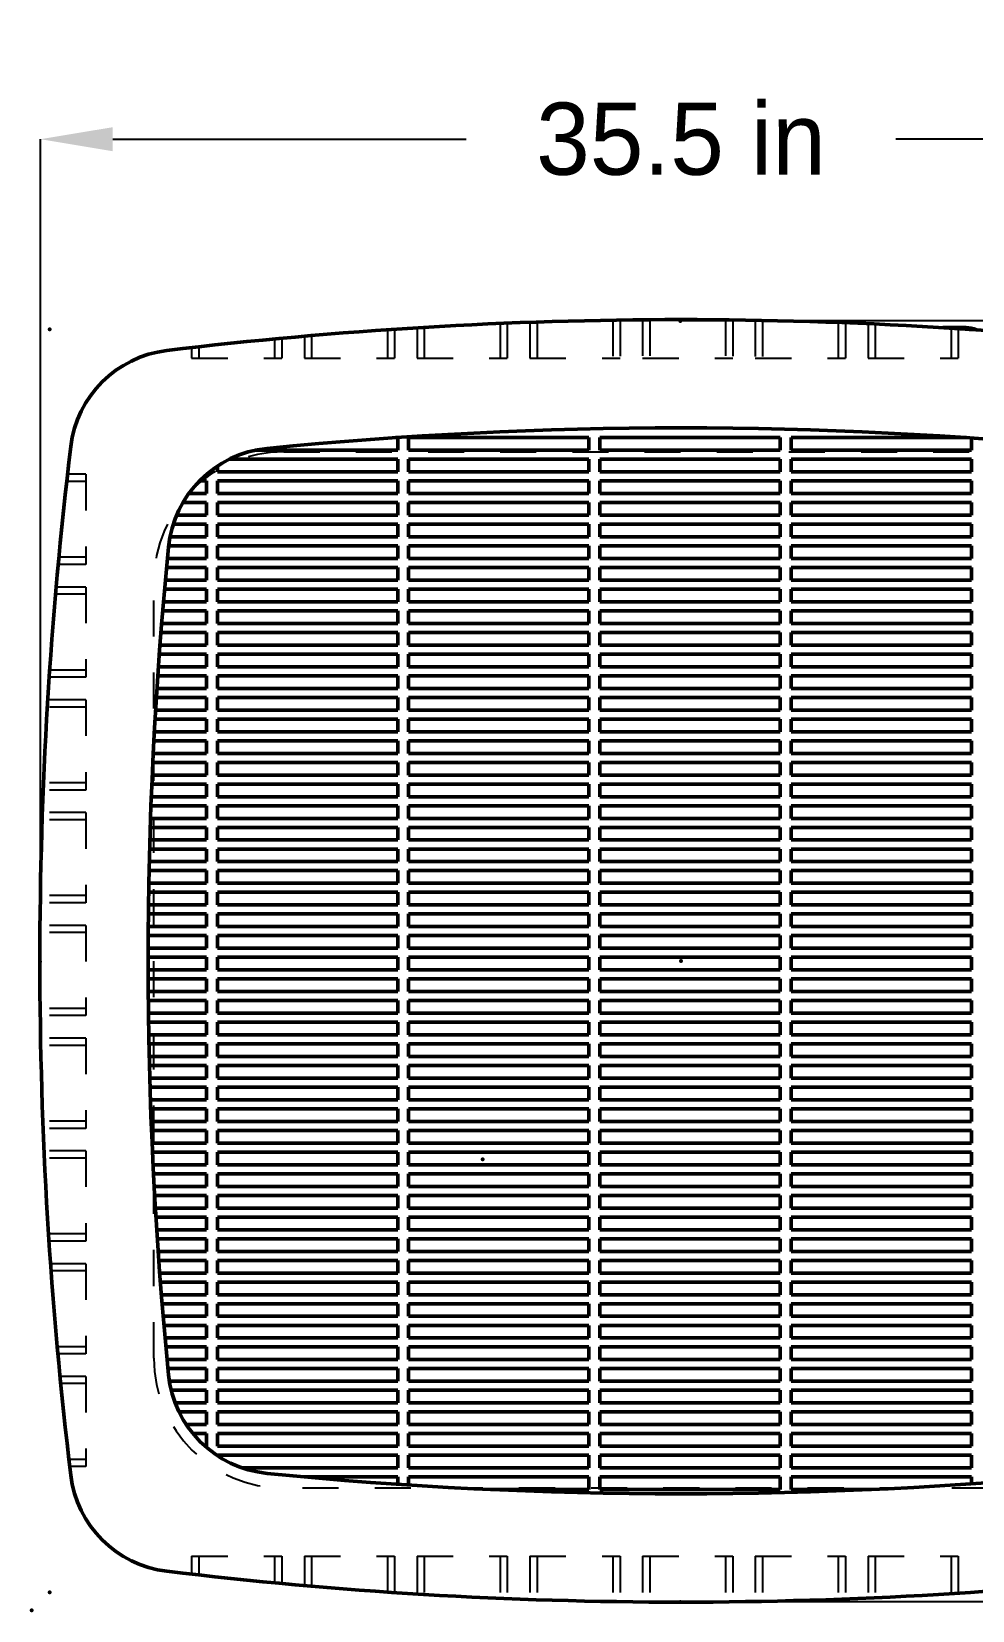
# Model space of a CAD drawing. Header units: inches. Extents: x 0 to 43.8, y 0 to 43.8.
# Drawn here: x 0 to 26.08, y 0 to 43.75 of the extents above; entities that cross this region are included whole.
import ezdxf

# ---------------------------------------------------------------- set-up
doc = ezdxf.new("R2010")
doc.units = ezdxf.units.IN
doc.header["$MEASUREMENT"] = 0
doc.linetypes.add('Dashed', pattern=[2, 1, -1])
for name, color, linetype, lineweight in [('2d ConnectionPoints', 7, 'Continuous', 50), ('AM_0', 7, 'Continuous', 50), ('AM_5', 3, 'Continuous', 25), ('AM_9', 6, 'Dashed', 25)]:
    doc.layers.add(name, color=color, linetype=linetype, lineweight=lineweight)
doc.dimstyles.get("Standard").update_dxf_attribs({"dimtxt": 0.18, "dimasz": 0.18, "dimexe": 0.18, "dimexo": 0.0625, "dimgap": 0.09, "dimtad": 0, "dimtih": 1, "dimtoh": 1, "dimdec": 4, "dimzin": 0, "dimdsep": 46, "dimtxsty": 'Standard', "dimcen": 0.09, "dimadec": 0, "dimazin": 0, "dimtfac": 1, "dimtdec": 4, "dimtofl": 0, "dimtmove": 0, "dimatfit": 3, "dimfxl": 1, "dimtolj": 1, "dimtzin": 0, "dimarcsym": 0})

# ---------------------------------------------------------------- blocks, each defined once
blk = doc.blocks.new('*D1')
at = {"layer": 'AM_5', "color": 0, "lineweight": -2}
for p, q in [((0.25, 18), (0.25, 40.77)), ((2.25, 40.77), (12.047, 40.77)), ((33.75, 40.77), (23.953, 40.77)), ((35.75, 18), (35.75, 40.77))]:
    blk.add_line(p, q, dxfattribs=at)
at = {"layer": 'AM_5', "color": 0}
for points in [[(2.25, 41.103), (2.25, 40.437), (0.25, 40.77)], [(33.75, 40.437), (33.75, 41.103), (35.75, 40.77)]]:
    blk.add_solid(points, dxfattribs=at)
at = {"layer": 'Defpoints', "color": 0}
for p in [(0.25, 40.77), (0.25, 18), (35.75, 18)]:
    blk.add_point(p, dxfattribs=at)
at = {"layer": 'AM_5', "color": 0, "insert": (18, 40.77), "char_height": 2, "attachment_point": 5}
blk.add_mtext('\\A1;35.5 in', dxfattribs=at)
blk = doc.blocks.new('*D2')
at = {"layer": 'AM_5', "color": 0, "lineweight": -2}
for p, q in [((18, 35.75), (40.77, 35.75)), ((40.77, 33.75), (40.77, 23.953)), ((40.77, 2.25), (40.77, 12.047)), ((18, 0.25), (40.77, 0.25))]:
    blk.add_line(p, q, dxfattribs=at)
at = {"layer": 'AM_5', "color": 0}
for points in [[(41.103, 33.75), (40.437, 33.75), (40.77, 35.75)], [(40.437, 2.25), (41.103, 2.25), (40.77, 0.25)]]:
    blk.add_solid(points, dxfattribs=at)
at = {"layer": 'Defpoints', "color": 0}
for p in [(18, 35.75), (18, 0.25), (40.77, 0.25)]:
    blk.add_point(p, dxfattribs=at)
at = {"layer": 'AM_5', "color": 0, "insert": (40.77, 18), "char_height": 2, "attachment_point": 5, "rotation": 90}
blk.add_mtext('\\A1;35.5 in', dxfattribs=at)

msp = doc.modelspace()

# ---------------------------------------------------------------- linework, layer by layer
at = {"layer": '2d ConnectionPoints'}
for p in [(0.5, 35.5), (17.98, 35.73), (26, 35.5), (0.23, 17.98), (18, 18), (18, 18), (18, 18), (12.5, 12.5), (0.5, 0.5), (0, 0), (17.98, 0.23)]:
    msp.add_point(p, dxfattribs=at)
at = {"layer": 'AM_0'}
for p, q in [((25.894, 35.54842), (25.26098, 35.54842)), ((10.08733, 32.5), (10.15, 32.5)), ((10.15, 32.5), (10.15, 32.15)), ((10.45, 32.15), (10.45, 32.5)), ((10.45, 32.5), (15.45, 32.5)), ((15.45, 32.5), (15.45, 32.15)), ((15.75, 32.15), (15.75, 32.5)), ((15.75, 32.5), (20.75, 32.5)), ((20.75, 32.5), (20.75, 32.15)), ((21.05, 32.5), (25.91267, 32.5)), ((21.05, 32.15), (21.05, 32.5)), ((26.05, 32.49053), (26.05, 32.15)), ((10.15, 32.15), (6.19714, 32.15)), ((15.45, 32.15), (10.45, 32.15)), ((20.75, 32.15), (15.75, 32.15)), ((26.05, 32.15), (21.05, 32.15)), ((5.15, 31.55), (5.15, 31.71065)), ((10.15, 31.55), (5.15, 31.55)), ((5.479, 31.9), (10.15, 31.9)), ((10.15, 31.9), (10.15, 31.55)), ((10.45, 31.55), (10.45, 31.9)), ((10.45, 31.9), (15.45, 31.9)), ((15.45, 31.55), (10.45, 31.55)), ((15.45, 31.9), (15.45, 31.55)), ((15.75, 31.55), (15.75, 31.9)), ((15.75, 31.9), (20.75, 31.9)), ((20.75, 31.55), (15.75, 31.55)), ((20.75, 31.9), (20.75, 31.55)), ((21.05, 31.55), (21.05, 31.9)), ((21.05, 31.9), (26.05, 31.9)), ((26.05, 31.55), (21.05, 31.55)), ((26.05, 31.9), (26.05, 31.55)), ((4.65288, 31.3), (4.85, 31.3)), ((4.85, 31.3), (4.85, 30.95)), ((5.15, 30.95), (5.15, 31.3)), ((5.15, 31.3), (10.15, 31.3)), ((10.15, 31.3), (10.15, 30.95)), ((10.45, 30.95), (10.45, 31.3)), ((10.45, 31.3), (15.45, 31.3)), ((15.45, 31.3), (15.45, 30.95)), ((15.75, 30.95), (15.75, 31.3)), ((15.75, 31.3), (20.75, 31.3)), ((20.75, 31.3), (20.75, 30.95)), ((21.05, 30.95), (21.05, 31.3)), ((21.05, 31.3), (26.05, 31.3)), ((26.05, 31.3), (26.05, 30.95)), ((4.19624, 30.7), (4.85, 30.7)), ((4.85, 30.95), (4.35842, 30.95)), ((4.85, 30.7), (4.85, 30.35)), ((10.15, 30.95), (5.15, 30.95)), ((5.15, 30.35), (5.15, 30.7)), ((5.15, 30.7), (10.15, 30.7)), ((10.15, 30.7), (10.15, 30.35)), ((15.45, 30.95), (10.45, 30.95)), ((10.45, 30.35), (10.45, 30.7)), ((10.45, 30.7), (15.45, 30.7)), ((15.45, 30.7), (15.45, 30.35)), ((20.75, 30.95), (15.75, 30.95)), ((15.75, 30.35), (15.75, 30.7)), ((15.75, 30.7), (20.75, 30.7)), ((20.75, 30.7), (20.75, 30.35)), ((26.05, 30.95), (21.05, 30.95)), ((21.05, 30.35), (21.05, 30.7)), ((21.05, 30.7), (26.05, 30.7)), ((26.05, 30.7), (26.05, 30.35)), ((4.85, 30.35), (4.02175, 30.35)), ((10.15, 30.35), (5.15, 30.35)), ((15.45, 30.35), (10.45, 30.35)), ((20.75, 30.35), (15.75, 30.35)), ((26.05, 30.35), (21.05, 30.35)), ((3.92919, 30.1), (4.85, 30.1)), ((4.85, 30.1), (4.85, 29.75)), ((5.15, 29.75), (5.15, 30.1)), ((5.15, 30.1), (10.15, 30.1)), ((10.15, 30.1), (10.15, 29.75)), ((10.45, 29.75), (10.45, 30.1)), ((10.45, 30.1), (15.45, 30.1)), ((15.45, 30.1), (15.45, 29.75)), ((15.75, 29.75), (15.75, 30.1)), ((15.75, 30.1), (20.75, 30.1)), ((20.75, 30.1), (20.75, 29.75)), ((21.05, 29.75), (21.05, 30.1)), ((21.05, 30.1), (26.05, 30.1)), ((26.05, 30.1), (26.05, 29.75)), ((3.80122, 29.5), (4.85, 29.5)), ((4.85, 29.75), (3.83922, 29.75)), ((4.85, 29.5), (4.85, 29.15)), ((10.15, 29.75), (5.15, 29.75)), ((5.15, 29.15), (5.15, 29.5)), ((5.15, 29.5), (10.15, 29.5)), ((10.15, 29.5), (10.15, 29.15)), ((15.45, 29.75), (10.45, 29.75)), ((10.45, 29.15), (10.45, 29.5)), ((10.45, 29.5), (15.45, 29.5)), ((15.45, 29.5), (15.45, 29.15)), ((20.75, 29.75), (15.75, 29.75)), ((15.75, 29.15), (15.75, 29.5)), ((15.75, 29.5), (20.75, 29.5)), ((20.75, 29.5), (20.75, 29.15)), ((26.05, 29.75), (21.05, 29.75)), ((21.05, 29.15), (21.05, 29.5)), ((21.05, 29.5), (26.05, 29.5)), ((26.05, 29.5), (26.05, 29.15)), ((3.74289, 28.9), (4.85, 28.9)), ((4.85, 29.15), (3.76674, 29.15)), ((4.85, 28.9), (4.85, 28.55)), ((10.15, 29.15), (5.15, 29.15)), ((5.15, 28.55), (5.15, 28.9)), ((5.15, 28.9), (10.15, 28.9)), ((10.15, 28.9), (10.15, 28.55)), ((15.45, 29.15), (10.45, 29.15)), ((10.45, 28.55), (10.45, 28.9)), ((10.45, 28.9), (15.45, 28.9)), ((15.45, 28.9), (15.45, 28.55)), ((20.75, 29.15), (15.75, 29.15)), ((15.75, 28.55), (15.75, 28.9)), ((15.75, 28.9), (20.75, 28.9)), ((20.75, 28.9), (20.75, 28.55)), ((26.05, 29.15), (21.05, 29.15)), ((21.05, 28.55), (21.05, 28.9)), ((21.05, 28.9), (26.05, 28.9)), ((26.05, 28.9), (26.05, 28.55)), ((4.85, 28.55), (3.71042, 28.55)), ((10.15, 28.55), (5.15, 28.55)), ((15.45, 28.55), (10.45, 28.55)), ((20.75, 28.55), (15.75, 28.55)), ((26.05, 28.55), (21.05, 28.55)), ((3.68787, 28.3), (4.85, 28.3)), ((4.85, 28.3), (4.85, 27.95)), ((5.15, 27.95), (5.15, 28.3)), ((5.15, 28.3), (10.15, 28.3)), ((10.15, 28.3), (10.15, 27.95)), ((10.45, 27.95), (10.45, 28.3)), ((10.45, 28.3), (15.45, 28.3)), ((15.45, 28.3), (15.45, 27.95)), ((15.75, 27.95), (15.75, 28.3)), ((15.75, 28.3), (20.75, 28.3)), ((20.75, 28.3), (20.75, 27.95)), ((21.05, 27.95), (21.05, 28.3)), ((21.05, 28.3), (26.05, 28.3)), ((26.05, 28.3), (26.05, 27.95)), ((3.63599, 27.7), (4.85, 27.7)), ((4.85, 27.95), (3.65723, 27.95)), ((4.85, 27.7), (4.85, 27.35)), ((10.15, 27.95), (5.15, 27.95)), ((5.15, 27.35), (5.15, 27.7)), ((5.15, 27.7), (10.15, 27.7)), ((10.15, 27.7), (10.15, 27.35)), ((15.45, 27.95), (10.45, 27.95)), ((10.45, 27.35), (10.45, 27.7)), ((10.45, 27.7), (15.45, 27.7)), ((15.45, 27.7), (15.45, 27.35)), ((20.75, 27.95), (15.75, 27.95)), ((15.75, 27.35), (15.75, 27.7)), ((15.75, 27.7), (20.75, 27.7)), ((20.75, 27.7), (20.75, 27.35)), ((26.05, 27.95), (21.05, 27.95)), ((21.05, 27.35), (21.05, 27.7)), ((21.05, 27.7), (26.05, 27.7)), ((26.05, 27.7), (26.05, 27.35)), ((4.85, 27.35), (3.60717, 27.35)), ((10.15, 27.35), (5.15, 27.35)), ((15.45, 27.35), (10.45, 27.35)), ((20.75, 27.35), (15.75, 27.35)), ((26.05, 27.35), (21.05, 27.35)), ((4.85, 26.75), (3.56025, 26.75)), ((3.58724, 27.1), (4.85, 27.1)), ((4.85, 27.1), (4.85, 26.75)), ((5.15, 26.75), (5.15, 27.1)), ((5.15, 27.1), (10.15, 27.1)), ((10.15, 26.75), (5.15, 26.75)), ((10.15, 27.1), (10.15, 26.75)), ((10.45, 26.75), (10.45, 27.1)), ((10.45, 27.1), (15.45, 27.1)), ((15.45, 26.75), (10.45, 26.75)), ((15.45, 27.1), (15.45, 26.75)), ((15.75, 26.75), (15.75, 27.1)), ((15.75, 27.1), (20.75, 27.1)), ((20.75, 26.75), (15.75, 26.75)), ((20.75, 27.1), (20.75, 26.75)), ((21.05, 26.75), (21.05, 27.1)), ((21.05, 27.1), (26.05, 27.1)), ((26.05, 26.75), (21.05, 26.75)), ((26.05, 27.1), (26.05, 26.75)), ((3.54163, 26.5), (4.85, 26.5)), ((4.85, 26.5), (4.85, 26.15)), ((5.15, 26.15), (5.15, 26.5)), ((5.15, 26.5), (10.15, 26.5)), ((10.15, 26.5), (10.15, 26.15)), ((10.45, 26.15), (10.45, 26.5)), ((10.45, 26.5), (15.45, 26.5)), ((15.45, 26.5), (15.45, 26.15)), ((15.75, 26.15), (15.75, 26.5)), ((15.75, 26.5), (20.75, 26.5)), ((20.75, 26.5), (20.75, 26.15)), ((21.05, 26.15), (21.05, 26.5)), ((21.05, 26.5), (26.05, 26.5)), ((26.05, 26.5), (26.05, 26.15)), ((3.49914, 25.9), (4.85, 25.9)), ((4.85, 26.15), (3.51646, 26.15)), ((4.85, 25.9), (4.85, 25.55)), ((10.15, 26.15), (5.15, 26.15)), ((5.15, 25.55), (5.15, 25.9)), ((5.15, 25.9), (10.15, 25.9)), ((10.15, 25.9), (10.15, 25.55)), ((15.45, 26.15), (10.45, 26.15)), ((10.45, 25.55), (10.45, 25.9)), ((10.45, 25.9), (15.45, 25.9)), ((15.45, 25.9), (15.45, 25.55)), ((20.75, 26.15), (15.75, 26.15)), ((15.75, 25.55), (15.75, 25.9)), ((15.75, 25.9), (20.75, 25.9)), ((20.75, 25.9), (20.75, 25.55)), ((26.05, 26.15), (21.05, 26.15)), ((21.05, 25.55), (21.05, 25.9)), ((21.05, 25.9), (26.05, 25.9)), ((26.05, 25.9), (26.05, 25.55)), ((4.85, 25.55), (3.47579, 25.55)), ((10.15, 25.55), (5.15, 25.55)), ((15.45, 25.55), (10.45, 25.55)), ((20.75, 25.55), (15.75, 25.55)), ((26.05, 25.55), (21.05, 25.55)), ((4.85, 24.95), (3.43824, 24.95)), ((3.45977, 25.3), (4.85, 25.3)), ((4.85, 25.3), (4.85, 24.95)), ((5.15, 24.95), (5.15, 25.3)), ((5.15, 25.3), (10.15, 25.3)), ((10.15, 24.95), (5.15, 24.95)), ((10.15, 25.3), (10.15, 24.95)), ((10.45, 24.95), (10.45, 25.3)), ((10.45, 25.3), (15.45, 25.3)), ((15.45, 24.95), (10.45, 24.95)), ((15.45, 25.3), (15.45, 24.95)), ((15.75, 24.95), (15.75, 25.3)), ((15.75, 25.3), (20.75, 25.3)), ((20.75, 24.95), (15.75, 24.95)), ((20.75, 25.3), (20.75, 24.95)), ((21.05, 24.95), (21.05, 25.3)), ((21.05, 25.3), (26.05, 25.3)), ((26.05, 24.95), (21.05, 24.95)), ((26.05, 25.3), (26.05, 24.95)), ((3.42352, 24.7), (4.85, 24.7)), ((4.85, 24.7), (4.85, 24.35)), ((5.15, 24.35), (5.15, 24.7)), ((5.15, 24.7), (10.15, 24.7)), ((10.15, 24.7), (10.15, 24.35)), ((10.45, 24.35), (10.45, 24.7)), ((10.45, 24.7), (15.45, 24.7)), ((15.45, 24.7), (15.45, 24.35)), ((15.75, 24.35), (15.75, 24.7)), ((15.75, 24.7), (20.75, 24.7)), ((20.75, 24.7), (20.75, 24.35)), ((21.05, 24.35), (21.05, 24.7)), ((21.05, 24.7), (26.05, 24.7)), ((26.05, 24.7), (26.05, 24.35)), ((3.39039, 24.1), (4.85, 24.1)), ((4.85, 24.35), (3.40381, 24.35)), ((4.85, 24.1), (4.85, 23.75)), ((10.15, 24.35), (5.15, 24.35)), ((5.15, 23.75), (5.15, 24.1)), ((5.15, 24.1), (10.15, 24.1)), ((10.15, 24.1), (10.15, 23.75)), ((15.45, 24.35), (10.45, 24.35)), ((10.45, 23.75), (10.45, 24.1)), ((10.45, 24.1), (15.45, 24.1)), ((15.45, 24.1), (15.45, 23.75)), ((20.75, 24.35), (15.75, 24.35)), ((15.75, 23.75), (15.75, 24.1)), ((15.75, 24.1), (20.75, 24.1)), ((20.75, 24.1), (20.75, 23.75)), ((26.05, 24.35), (21.05, 24.35)), ((21.05, 23.75), (21.05, 24.1)), ((21.05, 24.1), (26.05, 24.1)), ((26.05, 24.1), (26.05, 23.75)), ((4.85, 23.75), (3.3725, 23.75)), ((10.15, 23.75), (5.15, 23.75)), ((15.45, 23.75), (10.45, 23.75)), ((20.75, 23.75), (15.75, 23.75)), ((26.05, 23.75), (21.05, 23.75)), ((3.36037, 23.5), (4.85, 23.5)), ((4.85, 23.5), (4.85, 23.15)), ((5.15, 23.15), (5.15, 23.5)), ((5.15, 23.5), (10.15, 23.5)), ((10.15, 23.5), (10.15, 23.15)), ((10.45, 23.15), (10.45, 23.5)), ((10.45, 23.5), (15.45, 23.5)), ((15.45, 23.5), (15.45, 23.15)), ((15.75, 23.15), (15.75, 23.5)), ((15.75, 23.5), (20.75, 23.5)), ((20.75, 23.5), (20.75, 23.15)), ((21.05, 23.15), (21.05, 23.5)), ((21.05, 23.5), (26.05, 23.5)), ((26.05, 23.5), (26.05, 23.15)), ((3.33347, 22.9), (4.85, 22.9)), ((4.85, 23.15), (3.3443, 23.15)), ((4.85, 22.9), (4.85, 22.55)), ((10.15, 23.15), (5.15, 23.15)), ((5.15, 22.55), (5.15, 22.9)), ((5.15, 22.9), (10.15, 22.9)), ((10.15, 22.9), (10.15, 22.55)), ((15.45, 23.15), (10.45, 23.15)), ((10.45, 22.55), (10.45, 22.9)), ((10.45, 22.9), (15.45, 22.9)), ((15.45, 22.9), (15.45, 22.55)), ((20.75, 23.15), (15.75, 23.15)), ((15.75, 22.55), (15.75, 22.9)), ((15.75, 22.9), (20.75, 22.9)), ((20.75, 22.9), (20.75, 22.55)), ((26.05, 23.15), (21.05, 23.15)), ((21.05, 22.55), (21.05, 22.9)), ((21.05, 22.9), (26.05, 22.9)), ((26.05, 22.9), (26.05, 22.55)), ((4.85, 22.55), (3.31921, 22.55)), ((10.15, 22.55), (5.15, 22.55)), ((15.45, 22.55), (10.45, 22.55)), ((20.75, 22.55), (15.75, 22.55)), ((26.05, 22.55), (21.05, 22.55)), ((4.85, 21.95), (3.29723, 21.95)), ((3.30967, 22.3), (4.85, 22.3)), ((4.85, 22.3), (4.85, 21.95)), ((5.15, 21.95), (5.15, 22.3)), ((5.15, 22.3), (10.15, 22.3)), ((10.15, 21.95), (5.15, 21.95)), ((10.15, 22.3), (10.15, 21.95)), ((10.45, 21.95), (10.45, 22.3)), ((10.45, 22.3), (15.45, 22.3)), ((15.45, 21.95), (10.45, 21.95)), ((15.45, 22.3), (15.45, 21.95)), ((15.75, 21.95), (15.75, 22.3)), ((15.75, 22.3), (20.75, 22.3)), ((20.75, 21.95), (15.75, 21.95)), ((20.75, 22.3), (20.75, 21.95)), ((21.05, 21.95), (21.05, 22.3)), ((21.05, 22.3), (26.05, 22.3)), ((26.05, 21.95), (21.05, 21.95)), ((26.05, 22.3), (26.05, 21.95)), ((3.28898, 21.7), (4.85, 21.7)), ((4.85, 21.7), (4.85, 21.35)), ((5.15, 21.35), (5.15, 21.7)), ((5.15, 21.7), (10.15, 21.7)), ((10.15, 21.7), (10.15, 21.35)), ((10.45, 21.35), (10.45, 21.7)), ((10.45, 21.7), (15.45, 21.7)), ((15.45, 21.7), (15.45, 21.35)), ((15.75, 21.35), (15.75, 21.7)), ((15.75, 21.7), (20.75, 21.7)), ((20.75, 21.7), (20.75, 21.35)), ((21.05, 21.35), (21.05, 21.7)), ((21.05, 21.7), (26.05, 21.7)), ((26.05, 21.7), (26.05, 21.35)), ((3.2714, 21.1), (4.85, 21.1)), ((4.85, 21.35), (3.27835, 21.35)), ((4.85, 21.1), (4.85, 20.75)), ((10.15, 21.35), (5.15, 21.35)), ((5.15, 20.75), (5.15, 21.1)), ((5.15, 21.1), (10.15, 21.1)), ((10.15, 21.1), (10.15, 20.75)), ((15.45, 21.35), (10.45, 21.35)), ((10.45, 20.75), (10.45, 21.1)), ((10.45, 21.1), (15.45, 21.1)), ((15.45, 21.1), (15.45, 20.75)), ((20.75, 21.35), (15.75, 21.35)), ((15.75, 20.75), (15.75, 21.1)), ((15.75, 21.1), (20.75, 21.1)), ((20.75, 21.1), (20.75, 20.75)), ((26.05, 21.35), (21.05, 21.35)), ((21.05, 20.75), (21.05, 21.1)), ((21.05, 21.1), (26.05, 21.1)), ((26.05, 21.1), (26.05, 20.75)), ((4.85, 20.75), (3.26258, 20.75)), ((10.15, 20.75), (5.15, 20.75)), ((15.45, 20.75), (10.45, 20.75)), ((20.75, 20.75), (15.75, 20.75)), ((26.05, 20.75), (21.05, 20.75)), ((4.85, 20.15), (3.24991, 20.15)), ((3.25692, 20.5), (4.85, 20.5)), ((4.85, 20.5), (4.85, 20.15)), ((5.15, 20.15), (5.15, 20.5)), ((5.15, 20.5), (10.15, 20.5)), ((10.15, 20.15), (5.15, 20.15)), ((10.15, 20.5), (10.15, 20.15)), ((10.45, 20.15), (10.45, 20.5)), ((10.45, 20.5), (15.45, 20.5)), ((15.45, 20.15), (10.45, 20.15)), ((15.45, 20.5), (15.45, 20.15)), ((15.75, 20.15), (15.75, 20.5)), ((15.75, 20.5), (20.75, 20.5)), ((20.75, 20.15), (15.75, 20.15)), ((20.75, 20.5), (20.75, 20.15)), ((21.05, 20.15), (21.05, 20.5)), ((21.05, 20.5), (26.05, 20.5)), ((26.05, 20.15), (21.05, 20.15)), ((26.05, 20.5), (26.05, 20.15)), ((3.24555, 19.9), (4.85, 19.9)), ((4.85, 19.9), (4.85, 19.55)), ((5.15, 19.55), (5.15, 19.9)), ((5.15, 19.9), (10.15, 19.9)), ((10.15, 19.9), (10.15, 19.55)), ((10.45, 19.55), (10.45, 19.9)), ((10.45, 19.9), (15.45, 19.9)), ((15.45, 19.9), (15.45, 19.55)), ((15.75, 19.55), (15.75, 19.9)), ((15.75, 19.9), (20.75, 19.9)), ((20.75, 19.9), (20.75, 19.55)), ((21.05, 19.55), (21.05, 19.9)), ((21.05, 19.9), (26.05, 19.9)), ((26.05, 19.9), (26.05, 19.55)), ((3.23728, 19.3), (4.85, 19.3)), ((4.85, 19.55), (3.24035, 19.55)), ((4.85, 19.3), (4.85, 18.95)), ((10.15, 19.55), (5.15, 19.55)), ((5.15, 18.95), (5.15, 19.3)), ((5.15, 19.3), (10.15, 19.3)), ((10.15, 19.3), (10.15, 18.95)), ((15.45, 19.55), (10.45, 19.55)), ((10.45, 18.95), (10.45, 19.3)), ((10.45, 19.3), (15.45, 19.3)), ((15.45, 19.3), (15.45, 18.95)), ((20.75, 19.55), (15.75, 19.55)), ((15.75, 18.95), (15.75, 19.3)), ((15.75, 19.3), (20.75, 19.3)), ((20.75, 19.3), (20.75, 18.95)), ((26.05, 19.55), (21.05, 19.55)), ((21.05, 18.95), (21.05, 19.3)), ((21.05, 19.3), (26.05, 19.3)), ((26.05, 19.3), (26.05, 18.95)), ((4.85, 18.95), (3.23389, 18.95)), ((10.15, 18.95), (5.15, 18.95)), ((15.45, 18.95), (10.45, 18.95)), ((20.75, 18.95), (15.75, 18.95)), ((26.05, 18.95), (21.05, 18.95)), ((3.23211, 18.7), (4.85, 18.7)), ((4.85, 18.7), (4.85, 18.35)), ((5.15, 18.35), (5.15, 18.7)), ((5.15, 18.7), (10.15, 18.7)), ((10.15, 18.7), (10.15, 18.35)), ((10.45, 18.35), (10.45, 18.7)), ((10.45, 18.7), (15.45, 18.7)), ((15.45, 18.7), (15.45, 18.35)), ((15.75, 18.35), (15.75, 18.7)), ((15.75, 18.7), (20.75, 18.7)), ((20.75, 18.7), (20.75, 18.35)), ((21.05, 18.35), (21.05, 18.7)), ((21.05, 18.7), (26.05, 18.7)), ((26.05, 18.7), (26.05, 18.35)), ((3.23004, 18.1), (4.85, 18.1)), ((4.85, 18.35), (3.23053, 18.35)), ((4.85, 18.1), (4.85, 17.75)), ((10.15, 18.35), (5.15, 18.35)), ((5.15, 17.75), (5.15, 18.1)), ((5.15, 18.1), (10.15, 18.1)), ((10.15, 18.1), (10.15, 17.75)), ((15.45, 18.35), (10.45, 18.35)), ((10.45, 17.75), (10.45, 18.1)), ((10.45, 18.1), (15.45, 18.1)), ((15.45, 18.1), (15.45, 17.75)), ((20.75, 18.35), (15.75, 18.35)), ((15.75, 17.75), (15.75, 18.1)), ((15.75, 18.1), (20.75, 18.1)), ((20.75, 18.1), (20.75, 17.75)), ((26.05, 18.35), (21.05, 18.35)), ((21.05, 17.75), (21.05, 18.1)), ((21.05, 18.1), (26.05, 18.1)), ((26.05, 18.1), (26.05, 17.75)), ((4.85, 17.75), (3.23027, 17.75)), ((10.15, 17.75), (5.15, 17.75)), ((15.45, 17.75), (10.45, 17.75)), ((20.75, 17.75), (15.75, 17.75)), ((26.05, 17.75), (21.05, 17.75)), ((3.23108, 17.5), (4.85, 17.5)), ((4.85, 17.15), (3.23311, 17.15)), ((4.85, 17.5), (4.85, 17.15)), ((5.15, 17.15), (5.15, 17.5)), ((5.15, 17.5), (10.15, 17.5)), ((10.15, 17.15), (5.15, 17.15)), ((10.15, 17.5), (10.15, 17.15)), ((10.45, 17.15), (10.45, 17.5)), ((10.45, 17.5), (15.45, 17.5)), ((15.45, 17.15), (10.45, 17.15)), ((15.45, 17.5), (15.45, 17.15)), ((15.75, 17.15), (15.75, 17.5)), ((15.75, 17.5), (20.75, 17.5)), ((20.75, 17.15), (15.75, 17.15)), ((20.75, 17.5), (20.75, 17.15)), ((21.05, 17.15), (21.05, 17.5)), ((21.05, 17.5), (26.05, 17.5)), ((26.05, 17.15), (21.05, 17.15)), ((26.05, 17.5), (26.05, 17.15)), ((3.23521, 16.9), (4.85, 16.9)), ((4.85, 16.9), (4.85, 16.55)), ((5.15, 16.55), (5.15, 16.9)), ((5.15, 16.9), (10.15, 16.9)), ((10.15, 16.9), (10.15, 16.55)), ((10.45, 16.55), (10.45, 16.9)), ((10.45, 16.9), (15.45, 16.9)), ((15.45, 16.9), (15.45, 16.55)), ((15.75, 16.55), (15.75, 16.9)), ((15.75, 16.9), (20.75, 16.9)), ((20.75, 16.9), (20.75, 16.55)), ((21.05, 16.55), (21.05, 16.9)), ((21.05, 16.9), (26.05, 16.9)), ((26.05, 16.9), (26.05, 16.55)), ((4.85, 16.55), (3.23906, 16.55)), ((3.24245, 16.3), (4.85, 16.3)), ((4.85, 16.3), (4.85, 15.95)), ((10.15, 16.55), (5.15, 16.55)), ((5.15, 15.95), (5.15, 16.3)), ((5.15, 16.3), (10.15, 16.3)), ((10.15, 16.3), (10.15, 15.95)), ((15.45, 16.55), (10.45, 16.55)), ((10.45, 15.95), (10.45, 16.3)), ((10.45, 16.3), (15.45, 16.3)), ((15.45, 16.3), (15.45, 15.95)), ((20.75, 16.55), (15.75, 16.55)), ((15.75, 15.95), (15.75, 16.3)), ((15.75, 16.3), (20.75, 16.3)), ((20.75, 16.3), (20.75, 15.95)), ((26.05, 16.55), (21.05, 16.55)), ((21.05, 15.95), (21.05, 16.3)), ((21.05, 16.3), (26.05, 16.3)), ((26.05, 16.3), (26.05, 15.95)), ((4.85, 15.95), (3.2481, 15.95)), ((10.15, 15.95), (5.15, 15.95)), ((15.45, 15.95), (10.45, 15.95)), ((20.75, 15.95), (15.75, 15.95)), ((26.05, 15.95), (21.05, 15.95)), ((3.25279, 15.7), (4.85, 15.7)), ((4.85, 15.35), (3.26025, 15.35)), ((4.85, 15.7), (4.85, 15.35)), ((5.15, 15.35), (5.15, 15.7)), ((5.15, 15.7), (10.15, 15.7)), ((10.15, 15.35), (5.15, 15.35)), ((10.15, 15.7), (10.15, 15.35)), ((10.45, 15.35), (10.45, 15.7)), ((10.45, 15.7), (15.45, 15.7)), ((15.45, 15.35), (10.45, 15.35)), ((15.45, 15.7), (15.45, 15.35)), ((15.75, 15.35), (15.75, 15.7)), ((15.75, 15.7), (20.75, 15.7)), ((20.75, 15.35), (15.75, 15.35)), ((20.75, 15.7), (20.75, 15.35)), ((21.05, 15.35), (21.05, 15.7)), ((21.05, 15.7), (26.05, 15.7)), ((26.05, 15.35), (21.05, 15.35)), ((26.05, 15.7), (26.05, 15.35)), ((3.26623, 15.1), (4.85, 15.1)), ((4.85, 15.1), (4.85, 14.75)), ((5.15, 14.75), (5.15, 15.1)), ((5.15, 15.1), (10.15, 15.1)), ((10.15, 15.1), (10.15, 14.75)), ((10.45, 14.75), (10.45, 15.1)), ((10.45, 15.1), (15.45, 15.1)), ((15.45, 15.1), (15.45, 14.75)), ((15.75, 14.75), (15.75, 15.1)), ((15.75, 15.1), (20.75, 15.1)), ((20.75, 15.1), (20.75, 14.75)), ((21.05, 14.75), (21.05, 15.1)), ((21.05, 15.1), (26.05, 15.1)), ((26.05, 15.1), (26.05, 14.75)), ((4.85, 14.75), (3.27551, 14.75)), ((3.28278, 14.5), (4.85, 14.5)), ((4.85, 14.5), (4.85, 14.15)), ((10.15, 14.75), (5.15, 14.75)), ((5.15, 14.15), (5.15, 14.5)), ((5.15, 14.5), (10.15, 14.5)), ((10.15, 14.5), (10.15, 14.15)), ((15.45, 14.75), (10.45, 14.75)), ((10.45, 14.15), (10.45, 14.5)), ((10.45, 14.5), (15.45, 14.5)), ((15.45, 14.5), (15.45, 14.15)), ((20.75, 14.75), (15.75, 14.75)), ((15.75, 14.15), (15.75, 14.5)), ((15.75, 14.5), (20.75, 14.5)), ((20.75, 14.5), (20.75, 14.15)), ((26.05, 14.75), (21.05, 14.75)), ((21.05, 14.15), (21.05, 14.5)), ((21.05, 14.5), (26.05, 14.5)), ((26.05, 14.5), (26.05, 14.15)), ((4.85, 14.15), (3.29386, 14.15)), ((10.15, 14.15), (5.15, 14.15)), ((15.45, 14.15), (10.45, 14.15)), ((20.75, 14.15), (15.75, 14.15)), ((26.05, 14.15), (21.05, 14.15)), ((3.30243, 13.9), (4.85, 13.9)), ((4.85, 13.9), (4.85, 13.55)), ((5.15, 13.55), (5.15, 13.9)), ((5.15, 13.9), (10.15, 13.9)), ((10.15, 13.9), (10.15, 13.55)), ((10.45, 13.55), (10.45, 13.9)), ((10.45, 13.9), (15.45, 13.9)), ((15.45, 13.9), (15.45, 13.55)), ((15.75, 13.55), (15.75, 13.9)), ((15.75, 13.9), (20.75, 13.9)), ((20.75, 13.9), (20.75, 13.55)), ((21.05, 13.55), (21.05, 13.9)), ((21.05, 13.9), (26.05, 13.9)), ((26.05, 13.9), (26.05, 13.55)), ((4.85, 13.55), (3.31533, 13.55)), ((3.32519, 13.3), (4.85, 13.3)), ((4.85, 13.3), (4.85, 12.95)), ((10.15, 13.55), (5.15, 13.55)), ((5.15, 12.95), (5.15, 13.3)), ((5.15, 13.3), (10.15, 13.3)), ((10.15, 13.3), (10.15, 12.95)), ((15.45, 13.55), (10.45, 13.55)), ((10.45, 12.95), (10.45, 13.3)), ((10.45, 13.3), (15.45, 13.3)), ((15.45, 13.3), (15.45, 12.95)), ((20.75, 13.55), (15.75, 13.55)), ((15.75, 12.95), (15.75, 13.3)), ((15.75, 13.3), (20.75, 13.3)), ((20.75, 13.3), (20.75, 12.95)), ((26.05, 13.55), (21.05, 13.55)), ((21.05, 12.95), (21.05, 13.3)), ((21.05, 13.3), (26.05, 13.3)), ((26.05, 13.3), (26.05, 12.95)), ((4.85, 12.95), (3.3399, 12.95)), ((3.35106, 12.7), (4.85, 12.7)), ((4.85, 12.7), (4.85, 12.35)), ((10.15, 12.95), (5.15, 12.95)), ((5.15, 12.35), (5.15, 12.7)), ((5.15, 12.7), (10.15, 12.7)), ((10.15, 12.7), (10.15, 12.35)), ((15.45, 12.95), (10.45, 12.95)), ((10.45, 12.35), (10.45, 12.7)), ((10.45, 12.7), (15.45, 12.7)), ((15.45, 12.7), (15.45, 12.35)), ((20.75, 12.95), (15.75, 12.95)), ((15.75, 12.35), (15.75, 12.7)), ((15.75, 12.7), (20.75, 12.7)), ((20.75, 12.7), (20.75, 12.35)), ((26.05, 12.95), (21.05, 12.95)), ((21.05, 12.35), (21.05, 12.7)), ((21.05, 12.7), (26.05, 12.7)), ((26.05, 12.7), (26.05, 12.35)), ((4.85, 12.35), (3.36758, 12.35)), ((10.15, 12.35), (5.15, 12.35)), ((15.45, 12.35), (10.45, 12.35)), ((20.75, 12.35), (15.75, 12.35)), ((26.05, 12.35), (21.05, 12.35)), ((3.38004, 12.1), (4.85, 12.1)), ((4.85, 12.1), (4.85, 11.75)), ((5.15, 11.75), (5.15, 12.1)), ((5.15, 12.1), (10.15, 12.1)), ((10.15, 12.1), (10.15, 11.75)), ((10.45, 11.75), (10.45, 12.1)), ((10.45, 12.1), (15.45, 12.1)), ((15.45, 12.1), (15.45, 11.75)), ((15.75, 11.75), (15.75, 12.1)), ((15.75, 12.1), (20.75, 12.1)), ((20.75, 12.1), (20.75, 11.75)), ((21.05, 11.75), (21.05, 12.1)), ((21.05, 12.1), (26.05, 12.1)), ((26.05, 12.1), (26.05, 11.75)), ((4.85, 11.75), (3.39838, 11.75)), ((3.41213, 11.5), (4.85, 11.5)), ((4.85, 11.5), (4.85, 11.15)), ((10.15, 11.75), (5.15, 11.75)), ((5.15, 11.15), (5.15, 11.5)), ((5.15, 11.5), (10.15, 11.5)), ((10.15, 11.5), (10.15, 11.15)), ((15.45, 11.75), (10.45, 11.75)), ((10.45, 11.15), (10.45, 11.5)), ((10.45, 11.5), (15.45, 11.5)), ((15.45, 11.5), (15.45, 11.15)), ((20.75, 11.75), (15.75, 11.75)), ((15.75, 11.15), (15.75, 11.5)), ((15.75, 11.5), (20.75, 11.5)), ((20.75, 11.5), (20.75, 11.15)), ((26.05, 11.75), (21.05, 11.75)), ((21.05, 11.15), (21.05, 11.5)), ((21.05, 11.5), (26.05, 11.5)), ((26.05, 11.5), (26.05, 11.15)), ((4.85, 11.15), (3.43229, 11.15)), ((10.15, 11.15), (5.15, 11.15)), ((15.45, 11.15), (10.45, 11.15)), ((20.75, 11.15), (15.75, 11.15)), ((26.05, 11.15), (21.05, 11.15)), ((3.44734, 10.9), (4.85, 10.9)), ((4.85, 10.55), (3.46932, 10.55)), ((4.85, 10.9), (4.85, 10.55)), ((5.15, 10.55), (5.15, 10.9)), ((5.15, 10.9), (10.15, 10.9)), ((10.15, 10.55), (5.15, 10.55)), ((10.15, 10.9), (10.15, 10.55)), ((10.45, 10.55), (10.45, 10.9)), ((10.45, 10.9), (15.45, 10.9)), ((15.45, 10.55), (10.45, 10.55)), ((15.45, 10.9), (15.45, 10.55)), ((15.75, 10.55), (15.75, 10.9)), ((15.75, 10.9), (20.75, 10.9)), ((20.75, 10.55), (15.75, 10.55)), ((20.75, 10.9), (20.75, 10.55)), ((21.05, 10.55), (21.05, 10.9)), ((21.05, 10.9), (26.05, 10.9)), ((26.05, 10.55), (21.05, 10.55)), ((26.05, 10.9), (26.05, 10.55)), ((3.48567, 10.3), (4.85, 10.3)), ((4.85, 10.3), (4.85, 9.95)), ((5.15, 9.95), (5.15, 10.3)), ((5.15, 10.3), (10.15, 10.3)), ((10.15, 10.3), (10.15, 9.95)), ((10.45, 9.95), (10.45, 10.3)), ((10.45, 10.3), (15.45, 10.3)), ((15.45, 10.3), (15.45, 9.95)), ((15.75, 9.95), (15.75, 10.3)), ((15.75, 10.3), (20.75, 10.3)), ((20.75, 10.3), (20.75, 9.95)), ((21.05, 9.95), (21.05, 10.3)), ((21.05, 10.3), (26.05, 10.3)), ((26.05, 10.3), (26.05, 9.95)), ((4.85, 9.95), (3.50947, 9.95)), ((3.52712, 9.7), (4.85, 9.7)), ((4.85, 9.7), (4.85, 9.35)), ((10.15, 9.95), (5.15, 9.95)), ((5.15, 9.35), (5.15, 9.7)), ((5.15, 9.7), (10.15, 9.7)), ((10.15, 9.7), (10.15, 9.35)), ((15.45, 9.95), (10.45, 9.95)), ((10.45, 9.35), (10.45, 9.7)), ((10.45, 9.7), (15.45, 9.7)), ((15.45, 9.7), (15.45, 9.35)), ((20.75, 9.95), (15.75, 9.95)), ((15.75, 9.35), (15.75, 9.7)), ((15.75, 9.7), (20.75, 9.7)), ((20.75, 9.7), (20.75, 9.35)), ((26.05, 9.95), (21.05, 9.95)), ((21.05, 9.35), (21.05, 9.7)), ((21.05, 9.7), (26.05, 9.7)), ((26.05, 9.7), (26.05, 9.35)), ((4.85, 9.35), (3.55274, 9.35)), ((10.15, 9.35), (5.15, 9.35)), ((15.45, 9.35), (10.45, 9.35)), ((20.75, 9.35), (15.75, 9.35)), ((26.05, 9.35), (21.05, 9.35)), ((3.57169, 9.1), (4.85, 9.1)), ((4.85, 9.1), (4.85, 8.75)), ((5.15, 8.75), (5.15, 9.1)), ((5.15, 9.1), (10.15, 9.1)), ((10.15, 9.1), (10.15, 8.75)), ((10.45, 8.75), (10.45, 9.1)), ((10.45, 9.1), (15.45, 9.1)), ((15.45, 9.1), (15.45, 8.75)), ((15.75, 8.75), (15.75, 9.1)), ((15.75, 9.1), (20.75, 9.1)), ((20.75, 9.1), (20.75, 8.75)), ((21.05, 8.75), (21.05, 9.1)), ((21.05, 9.1), (26.05, 9.1)), ((26.05, 9.1), (26.05, 8.75)), ((4.85, 8.75), (3.59914, 8.75)), ((3.61939, 8.5), (4.85, 8.5)), ((4.85, 8.5), (4.85, 8.15)), ((10.15, 8.75), (5.15, 8.75)), ((5.15, 8.15), (5.15, 8.5)), ((5.15, 8.5), (10.15, 8.5)), ((10.15, 8.5), (10.15, 8.15)), ((15.45, 8.75), (10.45, 8.75)), ((10.45, 8.15), (10.45, 8.5)), ((10.45, 8.5), (15.45, 8.5)), ((15.45, 8.5), (15.45, 8.15)), ((20.75, 8.75), (15.75, 8.75)), ((15.75, 8.15), (15.75, 8.5)), ((15.75, 8.5), (20.75, 8.5)), ((20.75, 8.5), (20.75, 8.15)), ((26.05, 8.75), (21.05, 8.75)), ((21.05, 8.15), (21.05, 8.5)), ((21.05, 8.5), (26.05, 8.5)), ((26.05, 8.5), (26.05, 8.15)), ((4.85, 8.15), (3.64867, 8.15)), ((3.67023, 7.9), (4.85, 7.9)), ((4.85, 7.9), (4.85, 7.55)), ((10.15, 8.15), (5.15, 8.15)), ((5.15, 7.55), (5.15, 7.9)), ((5.15, 7.9), (10.15, 7.9)), ((10.15, 7.9), (10.15, 7.55)), ((15.45, 8.15), (10.45, 8.15)), ((10.45, 7.55), (10.45, 7.9)), ((10.45, 7.9), (15.45, 7.9)), ((15.45, 7.9), (15.45, 7.55)), ((20.75, 8.15), (15.75, 8.15)), ((15.75, 7.55), (15.75, 7.9)), ((15.75, 7.9), (20.75, 7.9)), ((20.75, 7.9), (20.75, 7.55)), ((26.05, 8.15), (21.05, 8.15)), ((21.05, 7.55), (21.05, 7.9)), ((21.05, 7.9), (26.05, 7.9)), ((26.05, 7.9), (26.05, 7.55)), ((4.85, 7.55), (3.70133, 7.55)), ((10.15, 7.55), (5.15, 7.55)), ((15.45, 7.55), (10.45, 7.55)), ((20.75, 7.55), (15.75, 7.55)), ((26.05, 7.55), (21.05, 7.55)), ((3.7242, 7.3), (4.85, 7.3)), ((4.85, 7.3), (4.85, 6.95)), ((5.15, 6.95), (5.15, 7.3)), ((5.15, 7.3), (10.15, 7.3)), ((10.15, 7.3), (10.15, 6.95)), ((10.45, 6.95), (10.45, 7.3)), ((10.45, 7.3), (15.45, 7.3)), ((15.45, 7.3), (15.45, 6.95)), ((15.75, 6.95), (15.75, 7.3)), ((15.75, 7.3), (20.75, 7.3)), ((20.75, 7.3), (20.75, 6.95)), ((21.05, 6.95), (21.05, 7.3)), ((21.05, 7.3), (26.05, 7.3)), ((26.05, 7.3), (26.05, 6.95)), ((4.85, 6.95), (3.75714, 6.95)), ((3.78132, 6.7), (4.85, 6.7)), ((4.85, 6.7), (4.85, 6.35)), ((10.15, 6.95), (5.15, 6.95)), ((5.15, 6.35), (5.15, 6.7)), ((5.15, 6.7), (10.15, 6.7)), ((10.15, 6.7), (10.15, 6.35)), ((15.45, 6.95), (10.45, 6.95)), ((10.45, 6.35), (10.45, 6.7)), ((10.45, 6.7), (15.45, 6.7)), ((15.45, 6.7), (15.45, 6.35)), ((20.75, 6.95), (15.75, 6.95)), ((15.75, 6.35), (15.75, 6.7)), ((15.75, 6.7), (20.75, 6.7)), ((20.75, 6.7), (20.75, 6.35)), ((26.05, 6.95), (21.05, 6.95)), ((21.05, 6.35), (21.05, 6.7)), ((21.05, 6.7), (26.05, 6.7)), ((26.05, 6.7), (26.05, 6.35)), ((4.85, 6.35), (3.82147, 6.35)), ((10.15, 6.35), (5.15, 6.35)), ((15.45, 6.35), (10.45, 6.35)), ((20.75, 6.35), (15.75, 6.35)), ((26.05, 6.35), (21.05, 6.35)), ((3.87237, 6.1), (4.85, 6.1)), ((4.85, 5.75), (3.98173, 5.75)), ((4.85, 6.1), (4.85, 5.75)), ((5.15, 5.75), (5.15, 6.1)), ((5.15, 6.1), (10.15, 6.1)), ((10.15, 5.75), (5.15, 5.75)), ((10.15, 6.1), (10.15, 5.75)), ((10.45, 5.75), (10.45, 6.1)), ((10.45, 6.1), (15.45, 6.1)), ((15.45, 5.75), (10.45, 5.75)), ((15.45, 6.1), (15.45, 5.75)), ((15.75, 5.75), (15.75, 6.1)), ((15.75, 6.1), (20.75, 6.1)), ((20.75, 5.75), (15.75, 5.75)), ((20.75, 6.1), (20.75, 5.75)), ((21.05, 5.75), (21.05, 6.1)), ((21.05, 6.1), (26.05, 6.1)), ((26.05, 5.75), (21.05, 5.75)), ((26.05, 6.1), (26.05, 5.75)), ((4.08969, 5.5), (4.85, 5.5)), ((4.85, 5.5), (4.85, 5.15)), ((5.15, 5.15), (5.15, 5.5)), ((5.15, 5.5), (10.15, 5.5)), ((10.15, 5.5), (10.15, 5.15)), ((10.45, 5.15), (10.45, 5.5)), ((10.45, 5.5), (15.45, 5.5)), ((15.45, 5.5), (15.45, 5.15)), ((15.75, 5.15), (15.75, 5.5)), ((15.75, 5.5), (20.75, 5.5)), ((20.75, 5.5), (20.75, 5.15)), ((21.05, 5.15), (21.05, 5.5)), ((21.05, 5.5), (26.05, 5.5)), ((26.05, 5.5), (26.05, 5.15)), ((4.85, 5.15), (4.28935, 5.15)), ((4.47373, 4.9), (4.85, 4.9)), ((4.85, 4.9), (4.85, 4.55)), ((10.15, 5.15), (5.15, 5.15)), ((5.15, 4.55), (5.15, 4.9)), ((5.15, 4.9), (10.15, 4.9)), ((10.15, 4.9), (10.15, 4.55)), ((15.45, 5.15), (10.45, 5.15)), ((10.45, 4.55), (10.45, 4.9)), ((10.45, 4.9), (15.45, 4.9)), ((15.45, 4.9), (15.45, 4.55)), ((20.75, 5.15), (15.75, 5.15)), ((15.75, 4.55), (15.75, 4.9)), ((15.75, 4.9), (20.75, 4.9)), ((20.75, 4.9), (20.75, 4.55)), ((26.05, 5.15), (21.05, 5.15)), ((21.05, 4.55), (21.05, 4.9)), ((21.05, 4.9), (26.05, 4.9)), ((26.05, 4.9), (26.05, 4.55)), ((4.85, 4.55), (4.81049, 4.55)), ((10.15, 4.55), (5.15, 4.55)), ((15.45, 4.55), (10.45, 4.55)), ((20.75, 4.55), (15.75, 4.55)), ((26.05, 4.55), (21.05, 4.55)), ((5.15, 4.28935), (5.15, 4.3)), ((5.15, 4.3), (10.15, 4.3)), ((10.15, 3.95), (5.83755, 3.95)), ((10.15, 4.3), (10.15, 3.95)), ((10.45, 3.95), (10.45, 4.3)), ((10.45, 4.3), (15.45, 4.3)), ((15.45, 3.95), (10.45, 3.95)), ((15.45, 4.3), (15.45, 3.95)), ((15.75, 3.95), (15.75, 4.3)), ((15.75, 4.3), (20.75, 4.3)), ((20.75, 3.95), (15.75, 3.95)), ((20.75, 4.3), (20.75, 3.95)), ((21.05, 3.95), (21.05, 4.3)), ((21.05, 4.3), (26.05, 4.3)), ((26.05, 3.95), (21.05, 3.95)), ((26.05, 4.3), (26.05, 3.95)), ((7.56476, 3.7), (10.15, 3.7)), ((10.15, 3.7), (10.15, 3.49574)), ((10.45, 3.47579), (10.45, 3.7)), ((10.45, 3.7), (15.45, 3.7)), ((15.45, 3.7), (15.45, 3.35)), ((15.75, 3.35), (15.75, 3.7)), ((15.75, 3.7), (20.75, 3.7)), ((20.75, 3.7), (20.75, 3.35)), ((21.05, 3.35), (21.05, 3.7)), ((21.05, 3.7), (26.05, 3.7)), ((26.05, 3.7), (26.05, 3.50947)), ((15.45, 3.35), (12.72318, 3.35)), ((20.75, 3.35), (15.75, 3.35)), ((23.27682, 3.35), (21.05, 3.35))]:
    msp.add_line(p, q, dxfattribs=at)
for centre, radius, start, end in [((18, -83.31), 119.08, 83.1265577, 96.8734432), ((25.894, 34.78842), 0.76, 66.988695, 90), ((4.11392, 31.88608), 3.05, 96.873478, 173.12656), ((18, -83.31), 116.08, 84.3301049, 95.6698951), ((119.31, 18), 119.08, 173.1265578, 186.8734423), ((6.83299, 29.16701), 3.05, 95.669895, 174.330105), ((119.31, 18), 116.08, 174.3301049, 185.6698951), ((6.83299, 6.83299), 3.05, 185.669895, 264.330105), ((4.11392, 4.11392), 3.05, 186.873442, 263.12656), ((18, 119.31), 116.08, 264.3301049, 275.6698951), ((18, 119.31), 119.08, 263.1265578, 276.8734414)]:
    msp.add_arc(centre, radius, start, end, dxfattribs=at)
at = {"layer": 'AM_9'}
for p, q in [((9.861, 35.49153), (9.861, 34.7)), ((10.061, 35.50506), (10.061, 34.7)), ((10.686, 35.54517), (10.686, 34.7)), ((10.886, 35.55731), (10.886, 34.7)), ((12.986, 35.66439), (12.986, 34.7)), ((13.186, 35.67265), (13.186, 34.7)), ((13.811, 35.6963), (13.811, 34.7)), ((14.011, 35.70317), (14.011, 34.7)), ((16.111, 35.75502), (16.111, 34.7)), ((16.311, 35.75802), (16.311, 34.7)), ((16.936, 35.76525), (16.936, 34.7)), ((17.136, 35.76687), (17.136, 34.7)), ((19.236, 35.76359), (19.236, 34.7)), ((19.436, 35.76134), (19.436, 34.7)), ((20.061, 35.75216), (20.061, 34.7)), ((20.261, 35.74853), (20.261, 34.7)), ((22.361, 35.69012), (22.361, 34.7)), ((22.561, 35.68262), (22.561, 34.7)), ((23.186, 35.65702), (23.186, 34.7)), ((23.386, 35.64813), (23.386, 34.7)), ((25.486, 35.53446), (25.486, 34.7)), ((25.686, 35.5217), (25.686, 34.7)), ((4.636, 35.01772), (4.636, 34.7)), ((6.736, 35.23606), (6.736, 34.7)), ((6.936, 35.25489), (6.936, 34.7)), ((7.561, 35.31156), (7.561, 34.7)), ((7.761, 35.32899), (7.761, 34.7)), ((4.436, 34.99496), (4.436, 34.7)), ((4.436, 34.7), (6.936, 34.7)), ((7.561, 34.7), (10.061, 34.7)), ((10.686, 34.7), (13.186, 34.7)), ((13.811, 34.7), (16.311, 34.7)), ((16.936, 34.7), (19.436, 34.7)), ((20.061, 34.7), (22.561, 34.7)), ((23.186, 34.7), (25.686, 34.7)), ((6.99, 32.11), (26.57655, 32.11)), ((1.5, 31.284), (0.97327, 31.284)), ((1.5, 31.484), (0.99589, 31.484)), ((1.5, 31.484), (1.5, 28.984)), ((1.5, 28.984), (0.73767, 28.984)), ((1.5, 29.184), (0.75636, 29.184)), ((3.39, 6.99), (3.39, 28.51)), ((1.5, 28.159), (0.66414, 28.159)), ((1.5, 28.359), (0.68143, 28.359)), ((1.5, 28.359), (1.5, 25.859)), ((1.5, 25.859), (0.48962, 25.859)), ((1.5, 26.059), (0.50302, 26.059)), ((1.5, 25.034), (0.43793, 25.034)), ((1.5, 25.234), (0.44993, 25.234)), ((1.5, 25.234), (1.5, 22.734)), ((1.5, 22.934), (0.33226, 22.934)), ((1.5, 22.734), (0.32414, 22.734)), ((1.5, 21.909), (0.29418, 21.909)), ((1.5, 22.109), (0.30091, 22.109)), ((1.5, 22.109), (1.5, 19.609)), ((1.5, 19.809), (0.24374, 19.809)), ((1.5, 19.609), (0.24087, 19.609)), ((1.5, 18.984), (0.23407, 18.984)), ((1.5, 18.984), (1.5, 16.484)), ((1.5, 18.784), (0.23258, 18.784)), ((1.5, 16.684), (0.23727, 16.684)), ((1.5, 16.484), (0.23965, 16.484)), ((1.5, 15.859), (0.24925, 15.859)), ((1.5, 15.859), (1.5, 13.359)), ((1.5, 15.659), (0.25301, 15.659)), ((1.5, 13.559), (0.31284, 13.559)), ((1.5, 13.359), (0.32047, 13.359)), ((1.5, 12.734), (0.34649, 12.734)), ((1.5, 12.734), (1.5, 10.234)), ((1.5, 12.534), (0.35552, 12.534)), ((1.5, 10.434), (0.4706, 10.434)), ((1.5, 10.234), (0.48351, 10.234)), ((1.5, 9.609), (0.526, 9.609)), ((1.5, 9.409), (0.5403, 9.409)), ((1.5, 9.609), (1.5, 7.109)), ((1.5, 7.309), (0.71089, 7.309)), ((1.5, 7.109), (0.72909, 7.109)), ((1.5, 6.484), (0.78815, 6.484)), ((1.5, 6.284), (0.80776, 6.284)), ((1.5, 6.484), (1.5, 3.984)), ((1.5, 4.184), (1.0342, 4.184)), ((1.5, 3.984), (1.05774, 3.984)), ((28.51, 3.39), (6.99, 3.39)), ((4.436, 1.5), (6.936, 1.5)), ((4.436, 1.5), (4.436, 1.00504)), ((4.636, 1.5), (4.636, 0.98228)), ((6.736, 1.5), (6.736, 0.76394)), ((6.936, 1.5), (6.936, 0.74511)), ((7.561, 1.5), (10.061, 1.5)), ((7.561, 1.5), (7.561, 0.68844)), ((7.761, 1.5), (7.761, 0.67101)), ((9.861, 1.5), (9.861, 0.50847)), ((10.061, 1.5), (10.061, 0.49494)), ((10.686, 1.5), (10.686, 0.45483)), ((10.686, 1.5), (13.186, 1.5)), ((10.886, 1.5), (10.886, 0.44269)), ((12.986, 1.5), (12.986, 0.33561)), ((13.186, 1.5), (13.186, 0.32735)), ((13.811, 1.5), (13.811, 0.3037)), ((13.811, 1.5), (16.311, 1.5)), ((14.011, 1.5), (14.011, 0.29683)), ((16.111, 1.5), (16.111, 0.24498)), ((16.311, 1.5), (16.311, 0.24198)), ((16.936, 1.5), (19.436, 1.5)), ((16.936, 1.5), (16.936, 0.23475)), ((17.136, 1.5), (17.136, 0.23313)), ((19.236, 1.5), (19.236, 0.23641)), ((19.436, 1.5), (19.436, 0.23866)), ((20.061, 1.5), (22.561, 1.5)), ((20.061, 1.5), (20.061, 0.24784)), ((20.261, 1.5), (20.261, 0.25147)), ((22.361, 1.5), (22.361, 0.30988)), ((22.561, 1.5), (22.561, 0.31738)), ((23.186, 1.5), (23.186, 0.34298)), ((23.186, 1.5), (25.686, 1.5)), ((23.386, 1.5), (23.386, 0.35187)), ((25.486, 1.5), (25.486, 0.46554)), ((25.686, 1.5), (25.686, 0.4783))]:
    msp.add_line(p, q, dxfattribs=at)
for centre, start, end in [((6.99, 28.51), 90, 180), ((6.99, 6.99), 180, 270)]:
    msp.add_arc(centre, 3.6, start, end, dxfattribs=at)

# ---------------------------------------------------------------- dimensions: what is measured, and where the dimension line sits
at = {"layer": 'AM_5'}
dim = msp.add_linear_dim(base=(0.25, 40.77), p1=(35.75, 18), p2=(0.25, 18), text='35.5 in', dimstyle='Standard', override={"dimtxt": 2, "dimasz": 2, "dimexe": 0, "dimexo": 0, "dimgap": 0.6}, dxfattribs=at)
dim.commit()
dim.dimension.update_dxf_attribs({"geometry": '*D1', "text_midpoint": (18, 40.77), "dimtype": 160})
dim = msp.add_linear_dim(base=(40.77, 0.25), p1=(18, 35.75), p2=(18, 0.25), angle=90, text='35.5 in', dimstyle='Standard', override={"dimtxt": 2, "dimasz": 2, "dimexe": 0, "dimexo": 0, "dimgap": 0.6}, dxfattribs=at)
dim.commit()
dim.dimension.update_dxf_attribs({"geometry": '*D2', "text_midpoint": (40.77, 18), "dimtype": 160, "text_rotation": 90})

doc.saveas('drawing.dxf')
